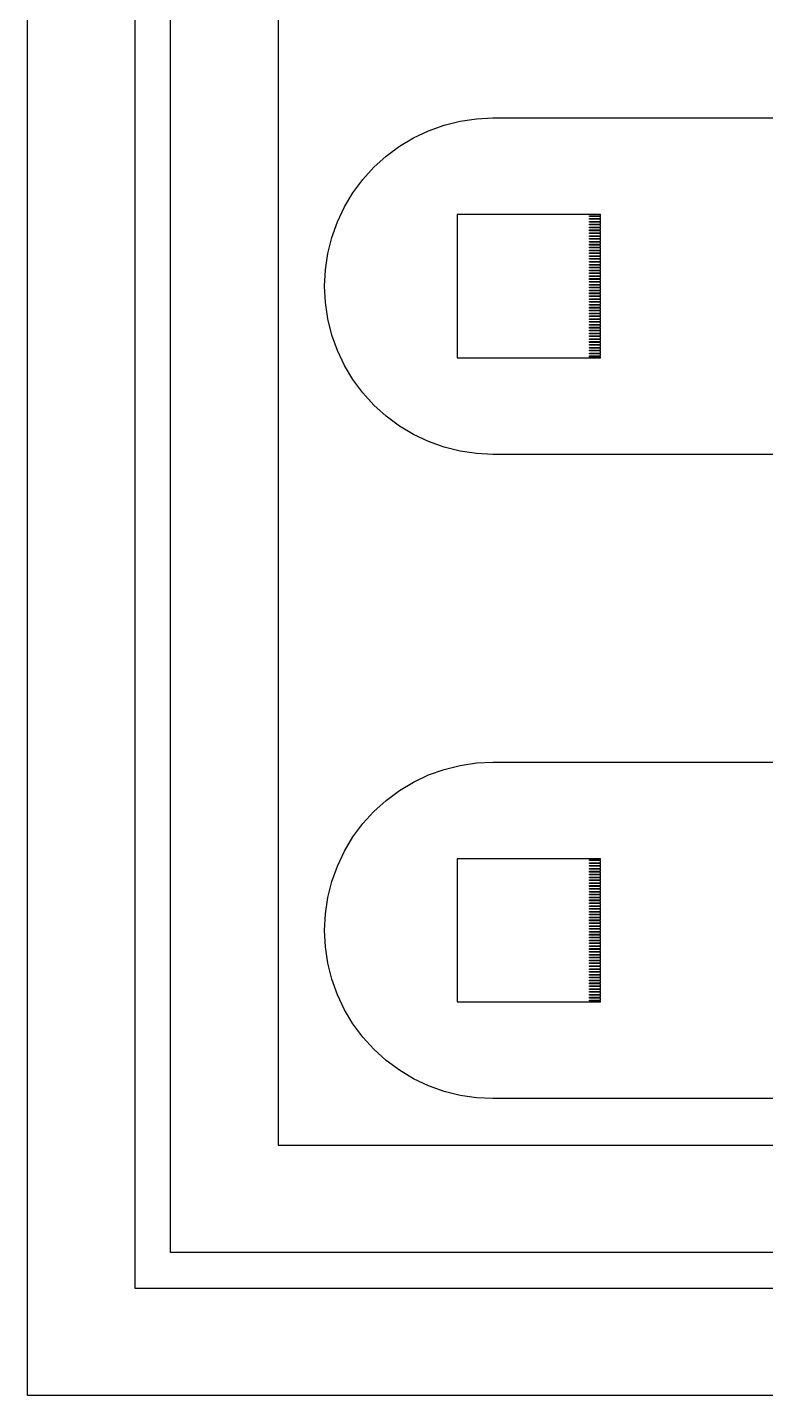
# Model space of a CAD drawing. Extents: x -16 to 132, y -40 to 113.
# Drawn here: x -2.05 to 8.49, y -2.05 to 17.5 of the extents above; entities that cross this region are included whole.
import ezdxf

# ---------------------------------------------------------------- set-up
doc = ezdxf.new("R2010")
doc.units = 0

msp = doc.modelspace()

# ---------------------------------------------------------------- linework, layer by layer
for p, q in [((-2.0452, -2.0452), (-2.0452, 75.6724)), ((-0.51129, 74.1385), (-0.51129, -0.51129)), ((0, 0), (0, 73.6272)), ((1.53389, 72.0933), (1.53389, 1.53389)), ((3.68208, 16.0253), (3.90411, 16.1047)), ((3.90411, 16.1047), (4.13287, 16.162)), ((4.13287, 16.162), (4.36615, 16.1966)), ((4.36615, 16.1966), (4.6017, 16.2082)), ((4.6017, 16.2082), (9.05, 16.2082)), ((3.2666, 15.8032), (3.46889, 15.9244)), ((3.46889, 15.9244), (3.68208, 16.0253)), ((2.90244, 15.5043), (3.07718, 15.6627)), ((3.07718, 15.6627), (3.2666, 15.8032)), ((2.74406, 15.3296), (2.90244, 15.5043)), ((2.60358, 15.1402), (2.74406, 15.3296)), ((2.48235, 14.9379), (2.60358, 15.1402)), ((2.38152, 14.7247), (2.48235, 14.9379)), ((2.30208, 14.5027), (2.38152, 14.7247)), ((6.13559, 14.8277), (4.09039, 14.8277)), ((4.09039, 14.8277), (4.09039, 12.7825)), ((5.98221, 14.8021), (5.98221, 14.8123)), ((5.98221, 14.8123), (6.13559, 14.8123)), ((6.13559, 14.8021), (5.98221, 14.8021)), ((5.98221, 14.7612), (5.98221, 14.7714)), ((5.98221, 14.7714), (6.13559, 14.7714)), ((6.13559, 14.7612), (5.98221, 14.7612)), ((5.98221, 14.7203), (5.98221, 14.7305)), ((5.98221, 14.7305), (6.13559, 14.7305)), ((6.13559, 14.7203), (5.98221, 14.7203)), ((5.98221, 14.6794), (5.98221, 14.6896)), ((5.98221, 14.6896), (6.13559, 14.6896)), ((6.13559, 14.6794), (5.98221, 14.6794)), ((6.13559, 14.8123), (6.13559, 14.8277)), ((6.13559, 14.7714), (6.13559, 14.8021)), ((6.13559, 14.7305), (6.13559, 14.7612)), ((6.13559, 14.6896), (6.13559, 14.7203)), ((6.13559, 14.6487), (6.13559, 14.6794)), ((2.24477, 14.2739), (2.30208, 14.5027)), ((5.98221, 14.6385), (5.98221, 14.6487)), ((5.98221, 14.6487), (6.13559, 14.6487)), ((6.13559, 14.6385), (5.98221, 14.6385)), ((5.98221, 14.5976), (5.98221, 14.6078)), ((5.98221, 14.6078), (6.13559, 14.6078)), ((6.13559, 14.5976), (5.98221, 14.5976)), ((5.98221, 14.5567), (5.98221, 14.5669)), ((5.98221, 14.5669), (6.13559, 14.5669)), ((6.13559, 14.5567), (5.98221, 14.5567)), ((5.98221, 14.5158), (5.98221, 14.526)), ((5.98221, 14.526), (6.13559, 14.526)), ((6.13559, 14.5158), (5.98221, 14.5158)), ((5.98221, 14.4749), (5.98221, 14.4851)), ((5.98221, 14.4851), (6.13559, 14.4851)), ((6.13559, 14.4749), (5.98221, 14.4749)), ((6.13559, 14.6078), (6.13559, 14.6385)), ((6.13559, 14.5669), (6.13559, 14.5976)), ((6.13559, 14.526), (6.13559, 14.5567)), ((6.13559, 14.4851), (6.13559, 14.5158)), ((6.13559, 14.4442), (6.13559, 14.4749)), ((2.21016, 14.0406), (2.24477, 14.2739)), ((5.98221, 14.434), (5.98221, 14.4442)), ((5.98221, 14.4442), (6.13559, 14.4442)), ((6.13559, 14.434), (5.98221, 14.434)), ((5.98221, 14.3931), (5.98221, 14.4033)), ((5.98221, 14.4033), (6.13559, 14.4033)), ((6.13559, 14.3931), (5.98221, 14.3931)), ((5.98221, 14.3522), (5.98221, 14.3624)), ((5.98221, 14.3624), (6.13559, 14.3624)), ((6.13559, 14.3522), (5.98221, 14.3522)), ((5.98221, 14.3113), (5.98221, 14.3215)), ((5.98221, 14.3215), (6.13559, 14.3215)), ((6.13559, 14.3113), (5.98221, 14.3113)), ((5.98221, 14.2704), (5.98221, 14.2806)), ((5.98221, 14.2806), (6.13559, 14.2806)), ((6.13559, 14.2704), (5.98221, 14.2704)), ((6.13559, 14.4033), (6.13559, 14.434)), ((6.13559, 14.3624), (6.13559, 14.3931)), ((6.13559, 14.3215), (6.13559, 14.3522)), ((6.13559, 14.2806), (6.13559, 14.3113)), ((6.13559, 14.2397), (6.13559, 14.2704)), ((5.98221, 14.2295), (5.98221, 14.2397)), ((5.98221, 14.2397), (6.13559, 14.2397)), ((6.13559, 14.2295), (5.98221, 14.2295)), ((5.98221, 14.1886), (5.98221, 14.1988)), ((5.98221, 14.1988), (6.13559, 14.1988)), ((6.13559, 14.1886), (5.98221, 14.1886)), ((5.98221, 14.1477), (5.98221, 14.1579)), ((5.98221, 14.1579), (6.13559, 14.1579)), ((6.13559, 14.1477), (5.98221, 14.1477)), ((5.98221, 14.1068), (5.98221, 14.117)), ((5.98221, 14.117), (6.13559, 14.117)), ((6.13559, 14.1068), (5.98221, 14.1068)), ((5.98221, 14.0658), (5.98221, 14.0761)), ((5.98221, 14.0761), (6.13559, 14.0761)), ((6.13559, 14.1988), (6.13559, 14.2295)), ((6.13559, 14.1579), (6.13559, 14.1886)), ((6.13559, 14.117), (6.13559, 14.1477)), ((6.13559, 14.0761), (6.13559, 14.1068)), ((2.19859, 13.8051), (2.21016, 14.0406)), ((6.13559, 14.0658), (5.98221, 14.0658)), ((5.98221, 14.0249), (5.98221, 14.0352)), ((5.98221, 14.0352), (6.13559, 14.0352)), ((6.13559, 14.0249), (5.98221, 14.0249)), ((5.98221, 13.984), (5.98221, 13.9943)), ((5.98221, 13.9943), (6.13559, 13.9943)), ((6.13559, 13.984), (5.98221, 13.984)), ((5.98221, 13.9431), (5.98221, 13.9534)), ((5.98221, 13.9534), (6.13559, 13.9534)), ((6.13559, 13.9431), (5.98221, 13.9431)), ((5.98221, 13.9022), (5.98221, 13.9125)), ((5.98221, 13.9125), (6.13559, 13.9125)), ((6.13559, 13.9022), (5.98221, 13.9022)), ((6.13559, 14.0352), (6.13559, 14.0658)), ((6.13559, 13.9943), (6.13559, 14.0249)), ((6.13559, 13.9534), (6.13559, 13.984)), ((6.13559, 13.9125), (6.13559, 13.9431)), ((6.13559, 13.8716), (6.13559, 13.9022)), ((2.21016, 13.5695), (2.19859, 13.8051)), ((5.98221, 13.8613), (5.98221, 13.8716)), ((5.98221, 13.8716), (6.13559, 13.8716)), ((6.13559, 13.8613), (5.98221, 13.8613)), ((5.98221, 13.8204), (5.98221, 13.8307)), ((5.98221, 13.8307), (6.13559, 13.8307)), ((6.13559, 13.8204), (5.98221, 13.8204)), ((5.98221, 13.7795), (5.98221, 13.7897)), ((5.98221, 13.7897), (6.13559, 13.7897)), ((6.13559, 13.7795), (5.98221, 13.7795)), ((5.98221, 13.7386), (5.98221, 13.7489)), ((5.98221, 13.7489), (6.13559, 13.7489)), ((6.13559, 13.7386), (5.98221, 13.7386)), ((5.98221, 13.6977), (5.98221, 13.708)), ((5.98221, 13.708), (6.13559, 13.708)), ((6.13559, 13.6977), (5.98221, 13.6977)), ((6.13559, 13.8307), (6.13559, 13.8613)), ((6.13559, 13.7897), (6.13559, 13.8204)), ((6.13559, 13.7489), (6.13559, 13.7795)), ((6.13559, 13.708), (6.13559, 13.7386)), ((6.13559, 13.6671), (6.13559, 13.6977)), ((2.24477, 13.3363), (2.21016, 13.5695)), ((5.98221, 13.6568), (5.98221, 13.6671)), ((5.98221, 13.6671), (6.13559, 13.6671)), ((6.13559, 13.6568), (5.98221, 13.6568)), ((5.98221, 13.6159), (5.98221, 13.6261)), ((5.98221, 13.6261), (6.13559, 13.6261)), ((6.13559, 13.6159), (5.98221, 13.6159)), ((5.98221, 13.575), (5.98221, 13.5852)), ((5.98221, 13.5852), (6.13559, 13.5852)), ((6.13559, 13.575), (5.98221, 13.575)), ((5.98221, 13.5341), (5.98221, 13.5443)), ((5.98221, 13.5443), (6.13559, 13.5443)), ((6.13559, 13.5341), (5.98221, 13.5341)), ((5.98221, 13.4932), (5.98221, 13.5034)), ((5.98221, 13.5034), (6.13559, 13.5034)), ((6.13559, 13.4932), (5.98221, 13.4932)), ((6.13559, 13.6261), (6.13559, 13.6568)), ((6.13559, 13.5852), (6.13559, 13.6159)), ((6.13559, 13.5443), (6.13559, 13.575)), ((6.13559, 13.5034), (6.13559, 13.5341)), ((6.13559, 13.4625), (6.13559, 13.4932)), ((2.30208, 13.1075), (2.24477, 13.3363)), ((5.98221, 13.4523), (5.98221, 13.4625)), ((5.98221, 13.4625), (6.13559, 13.4625)), ((6.13559, 13.4523), (5.98221, 13.4523)), ((5.98221, 13.4114), (5.98221, 13.4216)), ((5.98221, 13.4216), (6.13559, 13.4216)), ((6.13559, 13.4114), (5.98221, 13.4114)), ((5.98221, 13.3705), (5.98221, 13.3807)), ((5.98221, 13.3807), (6.13559, 13.3807)), ((6.13559, 13.3705), (5.98221, 13.3705)), ((5.98221, 13.3296), (5.98221, 13.3398)), ((5.98221, 13.3398), (6.13559, 13.3398)), ((6.13559, 13.3296), (5.98221, 13.3296)), ((5.98221, 13.2887), (5.98221, 13.2989)), ((5.98221, 13.2989), (6.13559, 13.2989)), ((6.13559, 13.4216), (6.13559, 13.4523)), ((6.13559, 13.3807), (6.13559, 13.4114)), ((6.13559, 13.3398), (6.13559, 13.3705)), ((6.13559, 13.2989), (6.13559, 13.3296)), ((2.38152, 12.8855), (2.30208, 13.1075)), ((6.13559, 13.2887), (5.98221, 13.2887)), ((5.98221, 13.2478), (5.98221, 13.258)), ((5.98221, 13.258), (6.13559, 13.258)), ((6.13559, 13.2478), (5.98221, 13.2478)), ((5.98221, 13.2069), (5.98221, 13.2171)), ((5.98221, 13.2171), (6.13559, 13.2171)), ((6.13559, 13.2069), (5.98221, 13.2069)), ((5.98221, 13.166), (5.98221, 13.1762)), ((5.98221, 13.1762), (6.13559, 13.1762)), ((6.13559, 13.166), (5.98221, 13.166)), ((5.98221, 13.1251), (5.98221, 13.1353)), ((5.98221, 13.1353), (6.13559, 13.1353)), ((6.13559, 13.1251), (5.98221, 13.1251)), ((6.13559, 13.258), (6.13559, 13.2887)), ((6.13559, 13.2171), (6.13559, 13.2478)), ((6.13559, 13.1762), (6.13559, 13.2069)), ((6.13559, 13.1353), (6.13559, 13.166)), ((6.13559, 13.0944), (6.13559, 13.1251)), ((5.98221, 13.0842), (5.98221, 13.0944)), ((5.98221, 13.0944), (6.13559, 13.0944)), ((6.13559, 13.0842), (5.98221, 13.0842)), ((5.98221, 13.0433), (5.98221, 13.0535)), ((5.98221, 13.0535), (6.13559, 13.0535)), ((6.13559, 13.0433), (5.98221, 13.0433)), ((5.98221, 13.0024), (5.98221, 13.0126)), ((5.98221, 13.0126), (6.13559, 13.0126)), ((6.13559, 13.0024), (5.98221, 13.0024)), ((5.98221, 12.9615), (5.98221, 12.9717)), ((5.98221, 12.9717), (6.13559, 12.9717)), ((6.13559, 12.9615), (5.98221, 12.9615)), ((5.98221, 12.9205), (5.98221, 12.9308)), ((5.98221, 12.9308), (6.13559, 12.9308)), ((6.13559, 12.9205), (5.98221, 12.9205)), ((6.13559, 13.0535), (6.13559, 13.0842)), ((6.13559, 13.0126), (6.13559, 13.0433)), ((6.13559, 12.9717), (6.13559, 13.0024)), ((6.13559, 12.9308), (6.13559, 12.9615)), ((6.13559, 12.8899), (6.13559, 12.9205)), ((2.48235, 12.6723), (2.38152, 12.8855)), ((4.09039, 12.7825), (6.13559, 12.7825)), ((5.98221, 12.8796), (5.98221, 12.8899)), ((5.98221, 12.8899), (6.13559, 12.8899)), ((6.13559, 12.8796), (5.98221, 12.8796)), ((5.98221, 12.8387), (5.98221, 12.849)), ((5.98221, 12.849), (6.13559, 12.849)), ((6.13559, 12.8387), (5.98221, 12.8387)), ((5.98221, 12.7979), (5.98221, 12.8081)), ((5.98221, 12.8081), (6.13559, 12.8081)), ((6.13559, 12.7979), (5.98221, 12.7979)), ((6.13559, 12.849), (6.13559, 12.8796)), ((6.13559, 12.8081), (6.13559, 12.8387)), ((6.13559, 12.7825), (6.13559, 12.7979)), ((2.60358, 12.47), (2.48235, 12.6723)), ((2.74406, 12.2806), (2.60358, 12.47)), ((2.90244, 12.1058), (2.74406, 12.2806)), ((3.07718, 11.9475), (2.90244, 12.1058)), ((3.2666, 11.807), (3.07718, 11.9475)), ((3.46889, 11.6857), (3.2666, 11.807)), ((3.68208, 11.5849), (3.46889, 11.6857)), ((3.90411, 11.5055), (3.68208, 11.5849)), ((4.13287, 11.4482), (3.90411, 11.5055)), ((4.36615, 11.4136), (4.13287, 11.4482)), ((4.6017, 11.402), (4.36615, 11.4136)), ((9.05, 11.402), (4.6017, 11.402)), ((3.68208, 6.82187), (3.90411, 6.90131)), ((3.90411, 6.90131), (4.13287, 6.95862)), ((4.13287, 6.95862), (4.36615, 6.99323)), ((4.36615, 6.99323), (4.6017, 7.00479)), ((4.6017, 7.00479), (9.05, 7.00479)), ((3.2666, 6.59981), (3.46889, 6.72104)), ((3.46889, 6.72104), (3.68208, 6.82187)), ((2.90244, 6.30095), (3.07718, 6.45932)), ((3.07718, 6.45932), (3.2666, 6.59981)), ((2.74406, 6.12621), (2.90244, 6.30095)), ((2.60358, 5.93678), (2.74406, 6.12621)), ((2.48235, 5.7345), (2.60358, 5.93678)), ((2.38152, 5.5213), (2.48235, 5.7345)), ((2.30208, 5.29927), (2.38152, 5.5213)), ((6.13559, 5.6243), (4.09039, 5.6243)), ((4.09039, 5.6243), (4.09039, 3.57909)), ((5.98221, 5.59872), (5.98221, 5.60893)), ((5.98221, 5.60893), (6.13559, 5.60893)), ((6.13559, 5.59872), (5.98221, 5.59872)), ((5.98221, 5.55782), (5.98221, 5.56804)), ((5.98221, 5.56804), (6.13559, 5.56804)), ((6.13559, 5.55782), (5.98221, 5.55782)), ((5.98221, 5.51691), (5.98221, 5.52715)), ((5.98221, 5.52715), (6.13559, 5.52715)), ((6.13559, 5.51691), (5.98221, 5.51691)), ((5.98221, 5.47601), (5.98221, 5.48624)), ((5.98221, 5.48624), (6.13559, 5.48624)), ((6.13559, 5.47601), (5.98221, 5.47601)), ((6.13559, 5.60893), (6.13559, 5.6243)), ((6.13559, 5.56804), (6.13559, 5.59872)), ((6.13559, 5.52715), (6.13559, 5.55782)), ((6.13559, 5.48624), (6.13559, 5.51691)), ((6.13559, 5.44533), (6.13559, 5.47601)), ((2.24477, 5.07051), (2.30208, 5.29927)), ((5.98221, 5.4351), (5.98221, 5.44533)), ((5.98221, 5.44533), (6.13559, 5.44533)), ((6.13559, 5.4351), (5.98221, 5.4351)), ((5.98221, 5.3942), (5.98221, 5.40442)), ((5.98221, 5.40442), (6.13559, 5.40442)), ((6.13559, 5.3942), (5.98221, 5.3942)), ((5.98221, 5.35329), (5.98221, 5.36353)), ((5.98221, 5.36353), (6.13559, 5.36353)), ((6.13559, 5.35329), (5.98221, 5.35329)), ((5.98221, 5.31239), (5.98221, 5.32262)), ((5.98221, 5.32262), (6.13559, 5.32262)), ((6.13559, 5.31239), (5.98221, 5.31239)), ((5.98221, 5.2715), (5.98221, 5.28171)), ((5.98221, 5.28171), (6.13559, 5.28171)), ((6.13559, 5.40442), (6.13559, 5.4351)), ((6.13559, 5.36353), (6.13559, 5.3942)), ((6.13559, 5.32262), (6.13559, 5.35329)), ((6.13559, 5.28171), (6.13559, 5.31239)), ((6.13559, 5.2715), (5.98221, 5.2715)), ((5.98221, 5.23058), (5.98221, 5.24081)), ((5.98221, 5.24081), (6.13559, 5.24081)), ((6.13559, 5.23058), (5.98221, 5.23058)), ((5.98221, 5.18968), (5.98221, 5.19991)), ((5.98221, 5.19991), (6.13559, 5.19991)), ((6.13559, 5.18968), (5.98221, 5.18968)), ((5.98221, 5.14877), (5.98221, 5.15901)), ((5.98221, 5.15901), (6.13559, 5.15901)), ((6.13559, 5.14877), (5.98221, 5.14877)), ((5.98221, 5.10788), (5.98221, 5.11809)), ((5.98221, 5.11809), (6.13559, 5.11809)), ((6.13559, 5.10788), (5.98221, 5.10788)), ((6.13559, 5.24081), (6.13559, 5.2715)), ((6.13559, 5.19991), (6.13559, 5.23058)), ((6.13559, 5.15901), (6.13559, 5.18968)), ((6.13559, 5.11809), (6.13559, 5.14877)), ((6.13559, 5.07719), (6.13559, 5.10788)), ((2.21016, 4.83723), (2.24477, 5.07051)), ((5.98221, 5.06696), (5.98221, 5.07719)), ((5.98221, 5.07719), (6.13559, 5.07719)), ((6.13559, 5.06696), (5.98221, 5.06696)), ((5.98221, 5.02606), (5.98221, 5.03629)), ((5.98221, 5.03629), (6.13559, 5.03629)), ((6.13559, 5.02606), (5.98221, 5.02606)), ((5.98221, 4.98517), (5.98221, 4.99539)), ((5.98221, 4.99539), (6.13559, 4.99539)), ((6.13559, 4.98517), (5.98221, 4.98517)), ((5.98221, 4.94426), (5.98221, 4.95447)), ((5.98221, 4.95447), (6.13559, 4.95447)), ((6.13559, 4.94426), (5.98221, 4.94426)), ((5.98221, 4.90335), (5.98221, 4.91357)), ((5.98221, 4.91357), (6.13559, 4.91357)), ((6.13559, 4.90335), (5.98221, 4.90335)), ((6.13559, 5.03629), (6.13559, 5.06696)), ((6.13559, 4.99539), (6.13559, 5.02606)), ((6.13559, 4.95447), (6.13559, 4.98517)), ((6.13559, 4.91357), (6.13559, 4.94426)), ((6.13559, 4.87268), (6.13559, 4.90335)), ((2.19859, 4.6017), (2.21016, 4.83723)), ((5.98221, 4.86244), (5.98221, 4.87268)), ((5.98221, 4.87268), (6.13559, 4.87268)), ((6.13559, 4.86244), (5.98221, 4.86244)), ((5.98221, 4.82155), (5.98221, 4.83177)), ((5.98221, 4.83177), (6.13559, 4.83177)), ((6.13559, 4.82155), (5.98221, 4.82155)), ((5.98221, 4.78064), (5.98221, 4.79088)), ((5.98221, 4.79088), (6.13559, 4.79088)), ((6.13559, 4.78064), (5.98221, 4.78064)), ((5.98221, 4.73973), (5.98221, 4.74995)), ((5.98221, 4.74995), (6.13559, 4.74995)), ((6.13559, 4.73973), (5.98221, 4.73973)), ((5.98221, 4.69882), (5.98221, 4.70906)), ((5.98221, 4.70906), (6.13559, 4.70906)), ((6.13559, 4.69882), (5.98221, 4.69882)), ((6.13559, 4.83177), (6.13559, 4.86244)), ((6.13559, 4.79088), (6.13559, 4.82155)), ((6.13559, 4.74995), (6.13559, 4.78064)), ((6.13559, 4.70906), (6.13559, 4.73973)), ((6.13559, 4.66815), (6.13559, 4.69882)), ((2.21016, 4.36615), (2.19859, 4.6017)), ((5.98221, 4.65793), (5.98221, 4.66815)), ((5.98221, 4.66815), (6.13559, 4.66815)), ((6.13559, 4.65793), (5.98221, 4.65793)), ((5.98221, 4.61703), (5.98221, 4.62726)), ((5.98221, 4.62726), (6.13559, 4.62726)), ((6.13559, 4.61703), (5.98221, 4.61703)), ((5.98221, 4.57613), (5.98221, 4.58635)), ((5.98221, 4.58635), (6.13559, 4.58635)), ((6.13559, 4.57613), (5.98221, 4.57613)), ((5.98221, 4.53523), (5.98221, 4.54546)), ((5.98221, 4.54546), (6.13559, 4.54546)), ((6.13559, 4.53523), (5.98221, 4.53523)), ((5.98221, 4.49432), (5.98221, 4.50456)), ((5.98221, 4.50456), (6.13559, 4.50456)), ((6.13559, 4.62726), (6.13559, 4.65793)), ((6.13559, 4.58635), (6.13559, 4.61703)), ((6.13559, 4.54546), (6.13559, 4.57613)), ((6.13559, 4.50456), (6.13559, 4.53523)), ((2.24477, 4.13287), (2.21016, 4.36615)), ((6.13559, 4.49432), (5.98221, 4.49432)), ((5.98221, 4.45343), (5.98221, 4.46365)), ((5.98221, 4.46365), (6.13559, 4.46365)), ((6.13559, 4.45343), (5.98221, 4.45343)), ((5.98221, 4.41252), (5.98221, 4.42274)), ((5.98221, 4.42274), (6.13559, 4.42274)), ((6.13559, 4.41252), (5.98221, 4.41252)), ((5.98221, 4.37161), (5.98221, 4.38184)), ((5.98221, 4.38184), (6.13559, 4.38184)), ((6.13559, 4.37161), (5.98221, 4.37161)), ((5.98221, 4.3307), (5.98221, 4.34094)), ((5.98221, 4.34094), (6.13559, 4.34094)), ((6.13559, 4.3307), (5.98221, 4.3307)), ((6.13559, 4.46365), (6.13559, 4.49432)), ((6.13559, 4.42274), (6.13559, 4.45343)), ((6.13559, 4.38184), (6.13559, 4.41252)), ((6.13559, 4.34094), (6.13559, 4.37161)), ((6.13559, 4.30003), (6.13559, 4.3307)), ((2.30208, 3.90411), (2.24477, 4.13287)), ((5.98221, 4.28981), (5.98221, 4.30003)), ((5.98221, 4.30003), (6.13559, 4.30003)), ((6.13559, 4.28981), (5.98221, 4.28981)), ((5.98221, 4.24892), (5.98221, 4.25912)), ((5.98221, 4.25912), (6.13559, 4.25912)), ((6.13559, 4.24892), (5.98221, 4.24892)), ((5.98221, 4.20799), (5.98221, 4.21822)), ((5.98221, 4.21822), (6.13559, 4.21822)), ((6.13559, 4.20799), (5.98221, 4.20799)), ((5.98221, 4.1671), (5.98221, 4.17732)), ((5.98221, 4.17732), (6.13559, 4.17732)), ((6.13559, 4.1671), (5.98221, 4.1671)), ((5.98221, 4.12619), (5.98221, 4.13643)), ((5.98221, 4.13643), (6.13559, 4.13643)), ((6.13559, 4.12619), (5.98221, 4.12619)), ((6.13559, 4.25912), (6.13559, 4.28981)), ((6.13559, 4.21822), (6.13559, 4.24892)), ((6.13559, 4.17732), (6.13559, 4.20799)), ((6.13559, 4.13643), (6.13559, 4.1671)), ((6.13559, 4.0955), (6.13559, 4.12619)), ((5.98221, 4.0853), (5.98221, 4.0955)), ((5.98221, 4.0955), (6.13559, 4.0955)), ((6.13559, 4.0853), (5.98221, 4.0853)), ((5.98221, 4.04437), (5.98221, 4.05461)), ((5.98221, 4.05461), (6.13559, 4.05461)), ((6.13559, 4.04437), (5.98221, 4.04437)), ((5.98221, 4.00348), (5.98221, 4.0137)), ((5.98221, 4.0137), (6.13559, 4.0137)), ((6.13559, 4.00348), (5.98221, 4.00348)), ((5.98221, 3.96257), (5.98221, 3.97281)), ((5.98221, 3.97281), (6.13559, 3.97281)), ((6.13559, 3.96257), (5.98221, 3.96257)), ((5.98221, 3.92168), (5.98221, 3.93188)), ((5.98221, 3.93188), (6.13559, 3.93188)), ((6.13559, 3.92168), (5.98221, 3.92168)), ((6.13559, 4.05461), (6.13559, 4.0853)), ((6.13559, 4.0137), (6.13559, 4.04437)), ((6.13559, 3.97281), (6.13559, 4.00348)), ((6.13559, 3.93188), (6.13559, 3.96257)), ((6.13559, 3.89099), (6.13559, 3.92168)), ((2.38152, 3.68208), (2.30208, 3.90411)), ((5.98221, 3.88077), (5.98221, 3.89099)), ((5.98221, 3.89099), (6.13559, 3.89099)), ((6.13559, 3.88077), (5.98221, 3.88077)), ((5.98221, 3.83986), (5.98221, 3.8501)), ((5.98221, 3.8501), (6.13559, 3.8501)), ((6.13559, 3.83986), (5.98221, 3.83986)), ((5.98221, 3.79897), (5.98221, 3.80919)), ((5.98221, 3.80919), (6.13559, 3.80919)), ((6.13559, 3.79897), (5.98221, 3.79897)), ((5.98221, 3.75806), (5.98221, 3.76828)), ((5.98221, 3.76828), (6.13559, 3.76828)), ((6.13559, 3.75806), (5.98221, 3.75806)), ((5.98221, 3.71715), (5.98221, 3.72737)), ((5.98221, 3.72737), (6.13559, 3.72737)), ((6.13559, 3.71715), (5.98221, 3.71715)), ((6.13559, 3.8501), (6.13559, 3.88077)), ((6.13559, 3.80919), (6.13559, 3.83986)), ((6.13559, 3.76828), (6.13559, 3.79897)), ((6.13559, 3.72737), (6.13559, 3.75806)), ((6.13559, 3.68648), (6.13559, 3.71715)), ((2.48235, 3.46889), (2.38152, 3.68208)), ((4.09039, 3.57909), (6.13559, 3.57909)), ((5.98221, 3.67624), (5.98221, 3.68648)), ((5.98221, 3.68648), (6.13559, 3.68648)), ((6.13559, 3.67624), (5.98221, 3.67624)), ((5.98221, 3.63535), (5.98221, 3.64557)), ((5.98221, 3.64557), (6.13559, 3.64557)), ((6.13559, 3.63535), (5.98221, 3.63535)), ((5.98221, 3.59445), (5.98221, 3.60466)), ((5.98221, 3.60466), (6.13559, 3.60466)), ((6.13559, 3.59445), (5.98221, 3.59445)), ((6.13559, 3.64557), (6.13559, 3.67624)), ((6.13559, 3.60466), (6.13559, 3.63535)), ((6.13559, 3.57909), (6.13559, 3.59445)), ((2.60358, 3.2666), (2.48235, 3.46889)), ((2.74406, 3.07718), (2.60358, 3.2666)), ((2.90244, 2.90244), (2.74406, 3.07718)), ((3.07718, 2.74406), (2.90244, 2.90244)), ((3.2666, 2.60358), (3.07718, 2.74406)), ((3.46889, 2.48235), (3.2666, 2.60358)), ((3.68208, 2.38152), (3.46889, 2.48235)), ((3.90411, 2.30208), (3.68208, 2.38152)), ((4.13287, 2.24477), (3.90411, 2.30208)), ((4.36615, 2.21016), (4.13287, 2.24477)), ((4.6017, 2.19859), (4.36615, 2.21016)), ((9.05, 2.19859), (4.6017, 2.19859)), ((1.53389, 1.53389), (108.907, 1.53389)), ((110.441, 0), (0, 0)), ((-0.51129, -0.51129), (110.952, -0.51129)), ((112.486, -2.0452), (-2.0452, -2.0452))]:
    msp.add_line(p, q)

doc.saveas('drawing.dxf')
